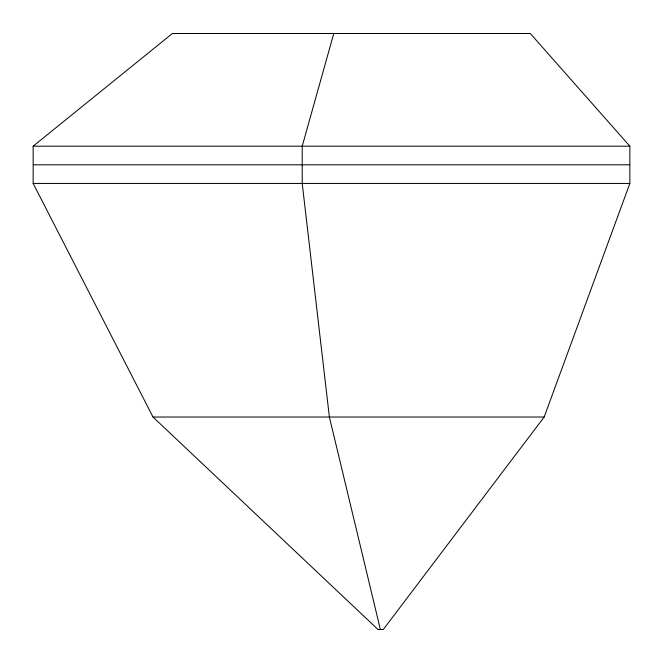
<?xml version="1.0" encoding="UTF-8"?>
<svg xmlns="http://www.w3.org/2000/svg" width="663" height="663" viewBox="0 0 663 663"><rect width="100%" height="100%" fill="white"/><g stroke="black" fill="none" stroke-linecap="round" stroke-linejoin="round"><path stroke-width="0.99" d="M33.15 183.436L33.15 146.183L172.405 33.49L530.284 33.49L629.85 146.183L629.85 183.436L544.157 417.027L383.28 629.51L378.009 629.51L153.004 417.027L33.15 183.436L629.85 183.436M333.779 33.49L302.22 146.183L302.22 183.436L329.387 417.027L380.388 629.51M33.15 146.183L629.85 146.183M33.846 164.805L629.353 164.805M153.004 417.027L544.157 417.027"/></g></svg>
